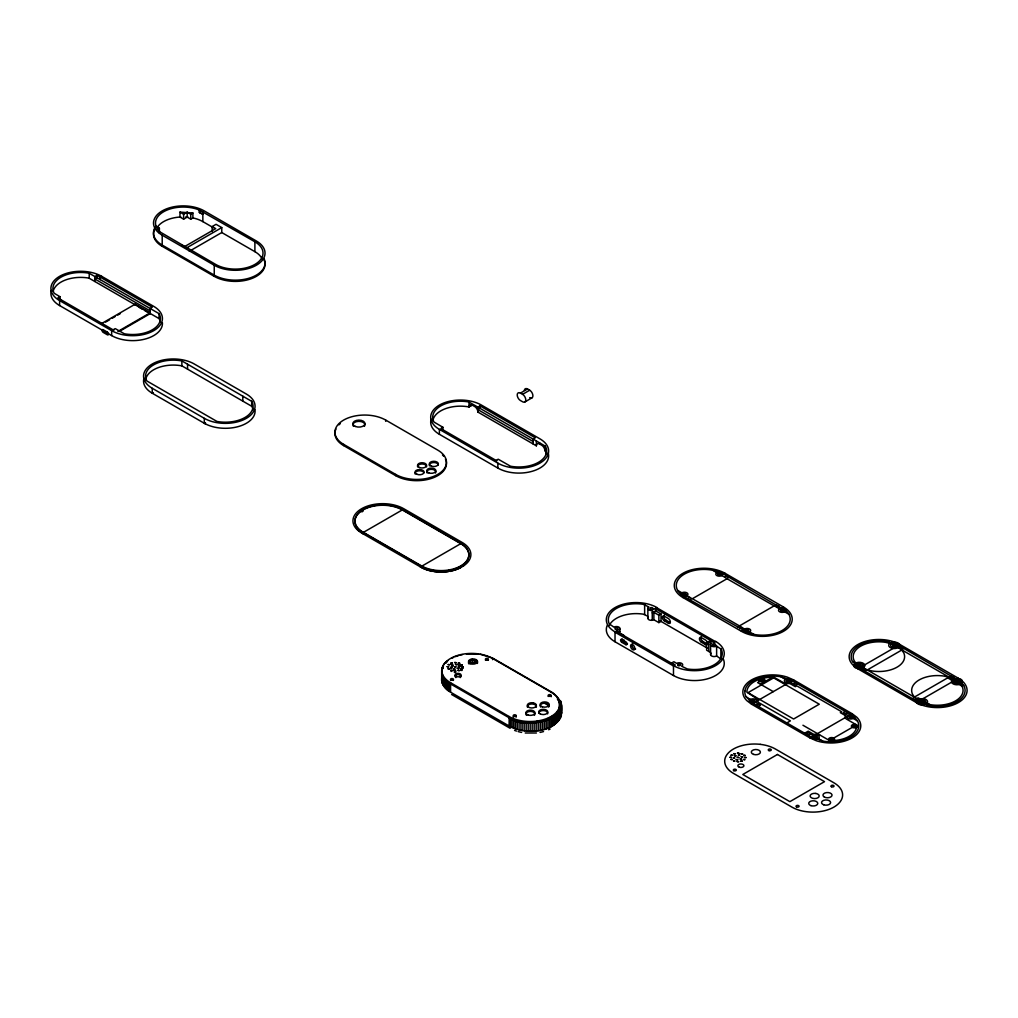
<?xml version="1.0" encoding="UTF-8"?>
<svg xmlns="http://www.w3.org/2000/svg" width="1018" height="1018" viewBox="0 0 1018 1018"><rect width="100%" height="100%" fill="white"/><g stroke="black" fill="none" stroke-linecap="round" stroke-linejoin="round"><path stroke-width="1.5" d="M447.971 660.631C438.313 666.116 440.858 680.113 450.567 683.956L509.14 717.779C525.059 731.7 583.021 716.837 552.634 692.673L492.648 658.086L480.331 654.294M561.58 705.194C565.881 732.655 526.662 736.345 509.14 726.012L450.567 692.189C444.993 689.237 439.827 682.811 442.206 676.207M155.512 227.994L155.729 226.111L159.381 228.223L159.381 233.16M559.315 707.357L559.315 703.031M453.404 670.353L454.919 670.353M455.784 672.44L454.333 672.44M462.185 670.404L460.721 670.404M463.241 668.304L461.778 668.304M623.932 635.385L618.944 632.509L619.86 631.593L619.975 628.602A3.525 2.036 0 0 0 617.799 626.719A3.525 2.036 0 0 0 613.956 627.152L609.273 623.894A27.728 16.008 0 0 1 643.223 604.285L648.886 606.982A3.525 2.036 0 0 0 648.122 609.209A3.525 2.036 0 0 0 651.38 610.469L657.081 607.606A29.751 17.179 0 0 0 641.862 602.898L639.94 602.72A29.751 17.179 0 0 0 609.375 612.149A29.751 17.179 0 0 0 615.025 631.885L615.025 641.773L673.483 675.519A29.751 17.179 0 0 0 709.393 678.255A29.751 17.179 0 0 0 723.251 658.939M619.86 631.593L617.582 632.878M895.687 645.552L895.738 645.336A1.514 0.878 0 0 0 893.829 644.496L893.155 644.725A1.514 0.878 0 0 0 893.155 645.959A1.514 0.878 0 0 0 895.293 645.959L895.687 645.565M558.589 709.482L559.009 708.426M557.38 711.544L558.042 710.526M462.248 666.294L461.599 665.632L460.938 666.294M751.653 700.486L751.513 700.677A1.514 0.878 0 0 0 752.964 701.784L754.033 701.529A1.514 0.878 0 0 0 754.033 700.295A1.514 0.878 0 0 0 751.895 700.295L751.653 700.473M958.282 681.984L958.422 681.793A1.514 0.878 0 0 0 956.958 680.686L955.889 680.94A1.514 0.878 0 0 0 955.889 682.175A1.514 0.878 0 0 0 958.027 682.175L958.269 681.996M451.012 664.194L452.361 664.258M451.699 666.243L453.01 666.243M458.316 664.283L459.627 664.283M458.431 667.286L459.742 667.286M552.43 716.125L549.771 717.665M157.001 229.597L159.381 228.223M179.97 212.113L183.622 214.225L187.185 212.164L190.748 214.225L192.886 212.991L192.886 217.928L190.748 219.163L187.185 217.101L183.622 219.163L179.97 217.05L179.97 212.113L192.886 212.991M199.363 210.039L254.894 241.788A27.728 16.008 0 0 1 254.894 264.425A27.728 16.008 0 0 1 215.676 264.425L160.526 232.244A27.728 16.008 0 0 1 163.631 211.731A27.728 16.008 0 0 1 199.146 209.95L199.363 212.507L202.849 214.213L199.363 212.507M113.876 330.29L59.973 299.165L59.973 296.696L57.835 297.93L61.042 299.788L59.617 300.603L59.617 305.553L111.662 335.596A29.751 17.179 0 0 0 144.671 339.172A29.751 17.179 0 0 0 162.409 322.706M59.973 296.696L54.196 293.286A27.728 16.008 0 0 1 61.042 277.151A27.728 16.008 0 0 1 88.986 273.193L94.903 276.527L97.041 275.293L152.293 307.194L150.155 308.429L150.193 313.633L119.221 331.512M113.087 329.832L115.225 328.598L124.349 333.777A27.728 16.008 0 0 0 152.293 329.832A27.728 16.008 0 0 0 159.139 313.697L97.041 277.761L94.903 278.996L150.155 310.897M101.673 276.323L100.744 275.802A29.751 17.179 0 0 0 59.617 276.323A29.751 17.179 0 0 0 58.713 300.068L111.662 330.659A29.751 17.179 0 0 0 153.718 330.659A29.751 17.179 0 0 0 153.718 306.367L101.673 276.323L100.248 277.138L100.248 279.619M212.138 231.519L212.138 226.569L216.058 224.304L221.771 227.599L221.771 232.537L254.894 251.662A27.728 16.008 0 0 1 262.071 258.839M186.612 247.896L221.771 227.599M189.31 251.281L221.771 232.537M101.545 323.597L135.216 304.166L150.193 312.806L117.872 331.461M105.592 322.095L109.626 319.754M112.324 318.201L115.021 316.649M117.706 315.096L120.404 313.531M153.336 392.604L152.255 393.228A29.751 17.179 0 0 1 143.996 378.098M442.957 429.787L442.957 427.305L440.819 428.553L496.873 460.899M442.957 427.305L433.986 422.037A27.728 16.008 0 0 1 440.819 405.902A27.728 16.008 0 0 1 468.764 401.957L477.9 407.136L480.038 405.902L535.29 437.804L533.152 439.038L533.152 443.988M496.071 460.454L498.209 459.207L510.552 466.244A27.728 16.008 0 0 0 538.497 462.299A27.728 16.008 0 0 0 545.33 446.164L480.038 408.371L477.9 409.618L533.152 441.519M520.427 393.113L522.565 394.348A4.543 2.621 60 0 1 525.772 399.896A4.543 2.621 60 0 1 522.565 401.754L520.427 400.519A4.543 2.621 60 0 1 517.22 394.959A4.543 2.621 60 0 1 520.427 393.113L527.553 388.991L529.691 390.225A4.543 2.621 60 0 1 532.898 395.786A4.543 2.621 60 0 1 529.691 397.631M522.565 394.348L529.691 390.225M524.83 401.983L531.956 397.86M460.747 566.326A27.728 16.008 0 0 0 460.747 543.676L402.288 509.929L363.07 532.567L361.835 531.816A27.728 16.008 0 0 1 357.064 527.388M364.431 533.356L421.541 566.326L460.747 543.676M615.025 631.885L619.86 629.099M682.976 597.566L741.435 631.325A29.751 17.179 0 0 0 783.504 631.325A29.751 17.179 0 0 0 783.504 607.033L725.045 573.287A29.751 17.179 0 0 0 709.813 568.591L707.892 568.4A29.751 17.179 0 0 0 677.326 577.83A29.751 17.179 0 0 0 682.976 597.566L686.539 595.517M721.482 575.348L725.045 573.287M661.013 613.981L655.656 610.902L652.245 612.874L653.874 612.34L658.862 615.216L661.013 613.981L661.013 621.387L658.862 622.622L653.874 619.746L651.38 620.344A3.525 2.036 0 0 1 647.97 617.773M687.608 598.597L689.746 597.362M724.689 577.193L726.827 575.959M689.746 599.831L691.884 598.597L677.644 590.376M728.964 577.193L726.827 578.428L712.587 570.207M621.794 642.307L625.79 644.61A1.718 0.993 60 0 0 626.999 643.91A1.718 0.993 60 0 0 625.79 641.811L621.794 639.508A1.718 0.993 60 0 0 620.586 640.207A1.718 0.993 60 0 0 621.794 642.307L623.22 641.48L627.215 643.783A1.718 0.993 60 0 0 627.521 643.923M664.36 620.853L668.355 623.169A2.825 1.629 60 0 0 670.34 622.011A2.825 1.629 60 0 0 668.355 618.55L664.36 616.246A2.825 1.629 60 0 0 662.362 617.404A2.825 1.629 60 0 0 664.36 620.853L665.785 620.038L669.78 622.342A2.825 1.629 60 0 0 670.289 622.558M625.79 644.61L627.215 643.783M668.355 623.169L669.78 622.342M701.427 642.256L702.853 641.442L706.848 643.745L705.423 644.572L701.427 642.256A2.825 1.629 60 0 1 699.43 638.808A2.825 1.629 60 0 1 701.427 637.65L705.423 639.953A2.825 1.629 60 0 1 707.357 642.778M710.679 652.538L706.632 650.209L706.632 642.803L710.92 640.322L714.127 642.18L715.552 641.353A29.751 17.179 0 0 1 715.552 665.645A29.751 17.179 0 0 1 673.483 665.645L673.483 675.519M737.516 627.419L739.653 626.185L753.893 634.405M776.734 604.781L774.596 606.015L788.835 614.236M673.483 665.645L674.909 664.818L671.702 662.972L673.84 661.738L676.69 663.38A3.525 2.036 0 0 1 681.678 663.38A3.525 2.036 0 0 1 681.678 666.256L687.341 668.966A27.728 16.008 0 0 0 721.304 649.357L716.621 646.086A3.525 2.036 0 0 1 711.633 646.086A3.525 2.036 0 0 1 711.633 643.211L708.77 641.556L708.77 651.444M739.653 628.653L741.791 627.419M776.734 607.25L778.872 606.015M741.435 631.325L745.011 629.264M779.941 609.095L783.504 607.033M761.884 680.126L757.608 682.594L773.286 691.642M760.459 684.236L773.286 676.83L786.125 684.236M751.538 704.201L793.607 679.909L852.066 713.669L856.8 717.219A29.751 17.179 0 0 1 852.066 737.948A29.751 17.179 0 0 1 816.169 740.684L810.01 737.948L751.538 704.201L746.818 700.639A29.751 17.179 0 0 1 747.848 682.518A29.751 17.179 0 0 1 776.454 675.036L778.376 675.214A29.751 17.179 0 0 1 787.448 677.186L793.607 679.909M756.183 705.232L758.321 703.998M793.251 683.829L795.389 682.594M758.321 706.467L760.459 705.232L746.219 697.012M797.527 683.829L795.389 685.063L781.15 676.843M857.856 668.801L899.925 644.521L958.383 678.268L963.117 681.831A29.751 17.179 0 0 1 958.383 702.56A29.751 17.179 0 0 1 922.486 705.283L916.327 702.56L857.856 668.801L853.135 665.25A29.751 17.179 0 0 1 854.166 647.117A29.751 17.179 0 0 1 882.771 639.635L884.693 639.813A29.751 17.179 0 0 1 893.766 641.785L899.925 644.521M862.488 669.831L864.638 668.597M899.568 648.428L901.706 647.193M864.638 671.066L866.776 669.831L852.537 661.611M903.844 648.428L901.706 649.662L887.467 641.442M786.838 722.933L790.401 720.871L758.016 702.178L757.774 699.302L746.868 692.189A25.717 14.85 0 0 1 758.626 679.591L763.475 678.166A25.717 14.85 0 0 1 771.453 677.225L774.164 677.339M804.665 733.215L808.228 731.166L813.522 734.22L819.63 734.869M806.091 734.042L808.228 732.807L822.468 741.028M845.296 711.404L843.159 712.638L857.398 720.859M808.228 735.276L810.366 734.042M845.296 713.872L847.434 712.638M810.01 737.948L852.066 713.669M829.454 740.531L856.545 724.892L856.469 728.023A25.717 14.85 0 0 1 834.875 740.493L829.454 740.531L802.947 725.236M912.395 698.641L914.546 697.406L928.772 705.627M951.614 676.003L948.051 678.064L961.768 685.992M914.546 699.875L918.109 697.826L929.688 704.507M951.614 678.472L953.751 677.237M916.327 702.56L958.383 678.268M452.094 658.086L453.646 657.348M548.651 729.741L550.127 729.041M546.793 718.988L548.32 718.352M455.275 656.674L458.762 655.516M543.51 731.598L540.049 732.426M450.936 668.33L451.687 668.33M451.05 671.346L451.801 671.346M460.594 655.032L462.477 654.625M536.435 721.469L538.268 721.215M466.371 654.027L478.371 654.027M536.422 732.998L525.237 732.998M180.822 216.987L178.417 217.165A27.728 16.008 0 0 0 157.179 227.459M468.611 663.227L476.119 663.227L476.119 660.478M185.658 216.987L188.05 217.165M647.817 616.246L643.223 614.159A27.728 16.008 0 0 0 609.273 625.485M160.31 322.057A27.728 16.008 0 0 0 159.139 318.634L88.986 278.13A27.728 16.008 0 0 0 53.152 291.313M546.513 454.524A27.728 16.008 0 0 0 545.33 451.101L544.91 450.77A4.543 2.621 60 0 0 541.703 445.222L539.565 443.988A4.543 2.621 60 0 0 536.359 445.833L477.9 412.086A4.543 2.621 60 0 0 474.681 406.526L472.543 405.291A4.543 2.621 60 0 0 469.336 407.136L468.764 406.895A27.728 16.008 0 0 0 432.803 420.778M181.866 360.919L181.637 360.881A27.728 16.008 0 0 0 153.693 364.826A27.728 16.008 0 0 0 146.846 380.961L216.999 421.465A27.728 16.008 0 0 0 244.944 417.507A27.728 16.008 0 0 0 251.79 401.385L181.866 360.919L181.866 365.856L251.79 406.322A27.728 16.008 0 0 1 252.96 409.732M181.866 365.856L181.637 365.818A27.728 16.008 0 0 0 145.587 380.388M521.61 732.426L518.149 731.598M192.72 217.89L194.96 218.425A27.728 16.008 0 0 1 202.849 221.619L213.424 227.727M516.495 731.089L514.561 730.39M783.987 683.002L790.095 683.651L795.389 686.705L796.814 685.877L841.733 711.811L840.308 712.638L845.564 715.679A5.548 3.207 0 0 0 845.195 717.55L845.322 717.868A5.548 3.207 0 0 0 846.721 719.23L856.545 724.892M402.288 509.929L400.965 509.229A27.728 16.008 0 0 0 368.821 507.397A27.728 16.008 0 0 0 355.486 524.385M212.138 226.569L215.701 228.63L184.334 246.738L181.955 245.376M949.476 677.237L963.715 685.458M162.206 235.196L214.251 265.253A29.751 17.179 0 0 0 256.32 265.253A29.751 17.179 0 0 0 256.32 240.961L204.274 210.917A29.751 17.179 0 0 0 162.206 210.917A29.751 17.179 0 0 0 162.206 235.196L162.206 246.318L214.251 276.362A29.751 17.179 0 0 0 250.161 279.097A29.751 17.179 0 0 0 264.018 259.781M439.394 429.367L497.853 463.126A29.751 17.179 0 0 0 539.922 463.126A29.751 17.179 0 0 0 539.922 438.834L481.463 405.088A29.751 17.179 0 0 0 439.394 405.088A29.751 17.179 0 0 0 439.394 429.367L439.394 434.304L497.853 468.064A29.751 17.179 0 0 0 532.63 471.156A29.751 17.179 0 0 0 548.18 452.934M385.707 420.078L437.753 450.121A29.751 17.179 0 0 1 437.753 474.413A29.751 17.179 0 0 1 395.684 474.413L343.639 444.357A29.751 17.179 0 0 1 343.639 420.078A29.751 17.179 0 0 1 385.707 420.078L385.707 421.312M139.301 307.347L142.024 308.912M144.747 310.49L150.193 313.633M715.552 641.684L657.081 607.937L655.656 608.751L714.127 642.511M706.632 642.803L708.77 644.038M659.74 620.662L707.319 648.135M711.073 653.505A3.525 2.036 0 0 0 711.976 656.139A3.525 2.036 0 0 0 716.621 655.974L721.304 659.231M335.94 429.011A29.751 17.179 0 0 0 343.639 445.591L395.684 475.648A29.751 17.179 0 0 0 431.594 478.371A29.751 17.179 0 0 0 445.451 459.054M674.909 665.148L616.45 631.389L615.025 632.216L673.483 665.976M152.255 388.291L204.313 418.334A29.751 17.179 0 0 0 246.369 418.334A29.751 17.179 0 0 0 246.369 394.055L193.395 363.49A29.751 17.179 0 0 0 152.255 363.999A29.751 17.179 0 0 0 151.364 387.743L152.255 388.291L152.255 393.228L205.381 423.895L205.381 422.661M361.619 532.961L421.541 567.56A27.728 16.008 0 0 0 424.264 568.935M492.623 658.442L551.094 692.189A29.751 17.179 0 0 1 551.094 716.481A29.751 17.179 0 0 1 509.025 716.481L450.567 682.722A29.751 17.179 0 0 1 444.917 662.985A29.751 17.179 0 0 1 475.482 653.556L477.404 653.734A29.751 17.179 0 0 1 492.623 658.442L492.623 659.677M543.574 702.675L549.007 705.805M451.623 694.505L510.171 728.315M557.38 698.844L558.042 699.862M558.589 700.893L559.009 701.949M527.413 707.09L527.311 706.594A4.543 2.621 0 0 1 531.841 703.972L533.012 704.062A4.543 2.621 0 0 1 536.231 707.281M561.516 712.269L561.58 713.427M720.871 648.542L720.871 658.43M716.621 646.086L716.621 655.974M710.589 644.649L710.589 654.523M658.862 615.216L658.862 622.622M655.656 608.42L655.656 611.487M653.874 612.34L653.874 619.746M652.245 610.393L652.245 620.28M647.855 608.42L647.855 618.308M644.636 604.527L644.636 614.401M623.932 639.838L623.932 642.803M561.516 704.036L561.325 715.743M560.994 701.733L560.994 704.469M560.994 708.655L560.994 716.888M560.536 700.6L560.536 703.336M560.536 709.788L560.536 718.021M559.951 710.895L559.951 719.128M559.238 711.989L559.238 720.222M558.411 713.045L558.411 721.278M557.457 714.063L557.457 722.296M556.401 715.056L556.401 723.289M555.23 715.998L555.23 724.231M553.945 716.901L553.945 725.134M552.57 717.741L552.57 725.974M551.107 718.543L551.107 726.776M549.555 719.281L549.555 727.514M547.913 719.955L547.913 728.188M546.208 720.566L546.208 728.799M545.254 446.037L545.254 450.974M544.426 721.113L544.426 729.346M542.594 721.597L542.594 729.83M540.711 722.004L540.711 730.237M538.789 722.347L538.789 730.58M536.83 722.602L536.83 730.835M536.359 440.896L536.359 445.833M534.844 722.793L534.844 731.026M532.847 722.907L532.847 731.14M530.823 722.945L530.823 731.178M528.813 722.907L528.813 731.14M526.815 722.793L526.815 731.026M524.83 722.602L524.83 730.835M522.87 722.347L522.87 730.58M520.949 722.004L520.949 730.237M519.065 721.597L519.065 729.83M517.233 721.113L517.233 729.346M515.452 720.566L515.452 728.799M513.746 719.955L513.746 728.188M512.105 719.281L512.105 727.514M510.552 718.543L510.552 726.776M509.14 717.779L509.14 726.012M509.025 716.481L509.025 717.715A29.751 17.179 0 0 0 546.59 719.853A29.751 17.179 0 0 0 557.546 698.997M497.853 463.126L497.853 468.064M480.038 405.902L480.038 408.371M477.9 407.136L477.9 412.086M474.248 660.377L474.248 663.112M472.365 658.964L472.365 663.074M470.481 660.377L470.481 663.112M468.993 402.008L468.993 406.945M450.567 682.722L450.567 692.189M449.243 683.142L449.243 691.375M447.971 682.251L447.971 690.484M446.8 681.296L446.8 689.53M445.731 680.317L445.731 688.55M444.79 679.286L444.79 687.519M443.95 678.23L443.95 686.463M443.25 665.734L443.25 668.47M443.25 677.148L443.25 685.381M442.665 676.028L442.665 684.261M442.206 667.973L442.206 683.129M441.876 669.119L441.876 681.984M441.685 670.277L441.685 680.838M395.684 474.413L395.684 475.648M343.639 444.357L343.639 445.591M254.894 241.788L254.894 251.662M251.701 401.245L251.701 406.182M242.806 396.104L242.806 401.054M214.251 265.253L214.251 276.362M204.313 418.334L204.313 423.272A29.751 17.179 0 0 0 237.907 426.695A29.751 17.179 0 0 0 254.971 409.63M202.849 211.731L202.849 221.619M199.643 209.886L199.643 212.355M190.748 214.225L190.748 219.163M187.554 364.202L187.554 369.152M187.185 212.164L187.185 217.101M183.622 214.225L183.622 219.163M159.062 313.569L159.062 318.507M135.216 304.166L135.216 304.98M111.662 330.659L111.662 335.596M97.041 275.293L97.041 277.761M94.903 276.527L94.903 281.464M89.215 273.244L89.215 278.181M264.018 258.547A29.751 17.179 0 0 1 250.161 277.863A29.751 17.179 0 0 1 214.251 275.127L162.206 245.083A29.751 17.179 0 0 1 153.603 234.433L153.489 232.931A29.751 17.179 0 0 1 154.507 228.49M59.617 305.553A29.751 17.179 0 0 1 51.358 290.423M539.922 443.772A4.543 2.558 61.1 0 1 539.947 443.314M439.394 434.304A29.751 17.179 0 0 1 431.136 419.187M469.374 405.788A29.751 17.179 0 0 1 470.596 406.029L471.079 406.131A4.212 3.207 34 0 1 471.436 404.795M363.07 533.801A27.728 16.008 0 0 1 361.835 533.038M359.621 531.371A27.728 16.008 0 0 1 356.427 527.629M361.835 511.927A27.728 16.008 0 0 1 363.07 511.163M459.423 567.039A27.728 16.008 0 0 1 458.024 567.7M456.548 568.311A27.728 16.008 0 0 1 453.404 569.355M451.75 569.787A27.728 16.008 0 0 1 448.314 570.462M433.961 570.462A27.728 16.008 0 0 1 432.23 570.156M428.883 569.355A27.728 16.008 0 0 1 427.28 568.858M425.74 568.311A27.728 16.008 0 0 1 421.541 566.326M420.141 566.746A29.738 17.166 0 0 0 462.172 566.733A29.738 17.166 0 0 0 462.197 542.467L403.688 508.682A29.738 17.166 0 0 0 361.657 508.695A29.738 17.166 0 0 0 361.632 532.961M464.195 565.13A27.728 16.008 0 0 1 463.139 565.983M460.747 567.56A27.728 16.008 0 0 1 458.024 568.935M456.548 569.546A27.728 16.008 0 0 1 455.008 570.105M453.404 570.589A27.728 16.008 0 0 1 450.058 571.391M448.314 571.696A27.728 16.008 0 0 1 433.961 571.696M432.23 571.391A27.728 16.008 0 0 1 428.883 570.589M427.28 570.105A27.728 16.008 0 0 1 425.74 569.546M356.427 526.408A27.728 16.008 0 0 1 355.893 525.403M450.567 683.956A29.751 17.179 0 0 1 443.428 666.294M445.833 663.227A29.751 17.179 0 0 1 446.864 662.273M469.094 664.067A4.543 2.621 0 0 1 472.428 660.16A4.543 2.621 0 0 1 477.404 663.443M460.67 677.212A3.029 1.743 0 0 1 460.187 677.581M455.911 677.581A3.029 1.743 0 0 1 455.428 677.212M455.021 676.346A3.029 1.743 0 0 1 458.049 674.59A3.029 1.743 0 0 1 461.078 676.346M450.529 680.444A1.514 0.878 0 0 1 451.992 679.795A1.514 0.878 0 0 1 453.455 680.444M485.459 660.275A1.514 0.878 0 0 1 486.922 659.626A1.514 0.878 0 0 1 488.385 660.275M526.484 715.323A4.543 2.621 0 0 1 530.416 711.391A4.543 2.621 0 0 1 534.348 715.323M540.749 707.09A4.543 2.621 0 0 1 544.681 703.158A4.543 2.621 0 0 1 548.6 707.09M538.713 713.185A4.543 2.621 0 0 1 543.841 710.589A4.543 2.621 0 0 1 547.633 713.86M513.276 717.117A1.514 0.878 0 0 1 514.726 716.01A1.514 0.878 0 0 1 516.19 717.117M548.206 696.49A1.514 0.878 0 0 1 549.86 695.854A1.514 0.878 0 0 1 551.183 696.719M623.22 641.48A1.718 0.993 60 0 1 622.163 638.77M615.025 641.773A29.751 17.179 0 0 1 607.326 625.179M635.639 649A3.029 1.743 60 0 1 632.611 647.257A3.029 1.743 60 0 1 632.611 643.758M707.154 644.407A2.825 1.629 60 0 1 705.423 644.572M702.853 641.442A2.825 1.629 60 0 1 701.008 638.948A2.825 1.629 60 0 1 701.44 636.683M665.785 620.038A2.825 1.629 60 0 1 663.94 617.544A2.825 1.629 60 0 1 664.372 615.279M524.372 390.378A4.543 2.621 60 0 1 527.553 388.991M162.206 246.318A29.751 17.179 0 0 1 154.507 229.724M426.822 471.716A4.543 2.621 0 0 1 432.51 469.413A4.543 2.621 0 0 1 435.45 473.052M427.229 473.052A4.543 2.621 0 0 1 426.949 472.619M417.545 466.817A4.543 2.621 0 0 1 422.063 463.966A4.543 2.621 0 0 1 426.593 466.817M429.443 465.824A4.543 2.621 0 0 1 433.044 462.566A4.543 2.621 0 0 1 438.351 464.921M338.918 424.862A29.751 17.179 0 0 1 340.305 423.603M442.474 454.919A29.751 17.179 0 0 1 443.683 456.242M415.191 474.057A4.543 2.621 0 0 1 418.398 470.85A4.543 2.621 0 0 1 423.959 472.708M353.437 426.313A6.044 3.487 0 0 1 358.921 421.337A6.044 3.487 0 0 1 364.406 426.313M744.909 691.006L744.845 692.062A27.728 16.008 0 0 0 745.787 696.197L751.729 702.611L811.435 737.134L823.867 741.269A27.728 16.008 0 0 0 831.044 741.817L832.851 741.791A27.728 16.008 0 0 0 858.708 726.852L858.772 725.809A27.728 16.008 0 0 0 857.818 721.673L855.056 717.805L850.641 714.496L790.859 680.024L779.75 676.588A27.728 16.008 0 0 0 772.573 676.054L770.766 676.079A27.728 16.008 0 0 0 744.909 691.006M447.156 666.675L448.645 666.79L447.156 666.675M448.213 664.589L449.689 664.69L448.213 664.589M448.073 668.801L449.549 668.915L448.073 668.801M450.936 663.062L452.425 663.176L450.936 663.062M450.58 667.363L452.068 667.477L450.58 667.363M451.623 665.123L453.112 665.238L451.623 665.123M450.694 670.378L452.183 670.493L450.694 670.378M454.613 662.54L456.089 662.654L454.613 662.54M453.43 669.004L454.919 669.119L453.43 669.004M454.473 666.765L455.949 666.879L454.473 666.765M455.504 664.512L456.993 664.627L455.504 664.512M454.333 670.977L455.809 671.091L454.333 670.977M458.24 663.151L459.729 663.265L458.24 663.151M457.311 668.406L458.8 668.521L457.311 668.406M458.354 666.166L459.843 666.268L458.354 666.166M457.998 670.455L459.487 670.569L457.998 670.455M460.861 664.729L462.35 664.83L460.861 664.729M460.721 668.941L462.21 669.055L460.721 668.941M461.778 666.841L463.266 666.955L461.778 666.841M680.991 593.749L684.401 596.752L748.612 633.043A27.728 16.008 0 0 0 753.562 634.341L755.292 634.647A27.728 16.008 0 0 0 789.255 615.037L788.734 614.032A27.728 16.008 0 0 0 786.481 611.182L723.62 574.114L717.868 571.569A27.728 16.008 0 0 0 712.918 570.271L711.188 569.965A27.728 16.008 0 0 0 677.225 589.575L677.746 590.58A27.728 16.008 0 0 0 679.999 593.43L680.953 594.321A3.525 2.036 0 0 0 683.485 596.243L686.895 595.721A3.525 2.036 0 0 0 686.895 592.832A3.525 2.036 0 0 0 681.907 592.832L680.991 593.749M722.869 574.114L721.838 575.552A3.525 2.036 0 0 1 716.837 575.552A3.525 2.036 0 0 1 716.837 572.663L719.344 572.078A3.525 2.036 0 0 1 722.742 573.579L722.869 574.114M743.738 629.977L743.738 631.033A3.525 2.036 0 0 0 747.148 632.534L749.642 631.949A3.525 2.036 0 0 0 749.642 629.06A3.525 2.036 0 0 0 744.654 629.06L743.738 629.977M729.995 757.29L731.471 757.405L729.995 757.29M731.039 755.191L732.527 755.305L731.039 755.191M730.899 759.415L732.387 759.53L730.899 759.415M733.762 753.676L735.25 753.791L733.762 753.676M733.418 757.977L734.894 758.092L733.482 757.863M734.449 755.725L735.938 755.84L734.449 755.725M733.52 760.98L735.009 761.095L733.596 760.879M737.439 753.155L738.928 753.269L737.439 753.155M749.566 700.384L749.439 700.906A3.525 2.036 0 0 0 752.06 702.878L755.471 702.344L756.501 700.906A3.525 2.036 0 0 0 754.325 699.022A3.525 2.036 0 0 0 750.47 699.468L749.566 700.384M736.256 759.619L737.745 759.733L736.256 759.619M737.299 757.367L738.788 757.481L737.299 757.367M738.343 755.127L739.832 755.241L738.419 755.025M737.159 761.591L738.648 761.706L737.159 761.591M741.079 753.753L742.567 753.867L741.079 753.753M740.15 759.008L741.626 759.123L740.15 759.008M741.193 756.768L742.669 756.883L741.193 756.768M740.837 761.07L742.326 761.184L740.837 761.07M743.7 755.331L745.189 755.445L743.7 755.331M743.56 759.555L745.049 759.67L743.636 759.441M744.603 757.456L746.092 757.57L744.603 757.456M785.603 610.329L784.573 611.78A3.525 2.036 0 0 1 779.584 611.78A3.525 2.036 0 0 1 779.584 608.891L782.995 608.37A3.525 2.036 0 0 1 785.603 610.329M789.421 680.737L788.975 681.36A1.514 0.878 0 0 1 786.838 681.36A1.514 0.878 0 0 1 786.838 680.126L787.512 679.897A1.514 0.878 0 0 1 789.421 680.737M791.431 680.737L790.401 682.175L787.907 682.773A3.525 2.036 0 0 1 784.649 681.513A3.525 2.036 0 0 1 785.412 679.299L787.907 678.701A3.525 2.036 0 0 1 791.317 680.215L791.431 680.737M812.3 736.599L812.3 737.656A3.525 2.036 0 0 0 815.711 739.17L818.205 738.572A3.525 2.036 0 0 0 818.968 736.345A3.525 2.036 0 0 0 815.711 735.098L812.3 736.599M814.247 736.917L814.196 737.134A1.514 0.878 0 0 0 816.105 737.974L816.78 737.745A1.514 0.878 0 0 0 816.78 736.51A1.514 0.878 0 0 0 814.642 736.51L814.247 736.905M853.924 664.678L853.924 666.345A5.548 3.207 0 0 0 856.507 668.279L860.719 668.597L863.2 667.77A5.548 3.207 0 0 0 864.829 665.505L864.638 664.678A5.548 3.207 0 0 0 856.507 662.731L853.924 664.678M855.871 664.983L855.756 665.505A3.525 2.036 0 0 0 858.378 667.477L861.775 666.955L862.819 665.505A3.525 2.036 0 0 0 860.63 663.621A3.525 2.036 0 0 0 856.787 664.067L855.871 664.983M847.243 716.43L847.116 716.965A3.525 2.036 0 0 0 849.292 718.848A3.525 2.036 0 0 0 853.148 718.403L854.178 716.965A3.525 2.036 0 0 0 851.557 714.992L848.885 715.196L847.243 716.43M897.749 645.336L896.718 646.786L894.224 647.372A3.525 2.036 0 0 1 890.966 646.125A3.525 2.036 0 0 1 891.73 643.898L894.224 643.3A3.525 2.036 0 0 1 897.634 644.814L897.749 645.336M899.772 645.336L898.143 647.601A5.548 3.207 0 0 1 894.224 648.542L892.786 648.428A5.548 3.207 0 0 1 889.414 643.745L891.45 642.562L895.662 642.243A5.548 3.207 0 0 1 899.021 643.745L899.772 645.336M916.671 700.906L917.218 703.336A5.548 3.207 0 0 0 920.59 704.825L924.802 704.507L927.385 702.56A5.548 3.207 0 0 0 923.466 698.641L919.254 698.959L916.671 700.906M918.618 701.211L918.618 702.255A3.525 2.036 0 0 0 922.028 703.769L924.522 703.171L925.553 701.733A3.525 2.036 0 0 0 922.028 699.697L918.618 701.211M920.565 701.529L920.514 701.733A1.514 0.878 0 0 0 922.423 702.573L923.097 702.356A1.514 0.878 0 0 0 923.097 701.122A1.514 0.878 0 0 0 920.959 701.122L920.565 701.504M951.601 680.737L951.601 682.391A5.548 3.207 0 0 0 958.396 684.656L961.768 683.167L962.315 680.737A5.548 3.207 0 0 0 959.732 678.79L954.184 678.79L951.601 680.737M953.548 681.042L953.433 681.564A3.525 2.036 0 0 0 956.958 683.6L959.452 683.002L960.496 681.564L898.5 645.336L886.067 641.2A27.728 16.008 0 0 0 852.104 660.809L858.047 667.21L917.752 701.733L930.185 705.881A27.728 16.008 0 0 0 964.135 686.272L960.407 681.526A3.525 2.036 0 0 0 957.874 679.591L955.202 679.795L953.548 681.042M759.263 679.248L758.957 679.668A3.029 1.743 0 0 0 761.095 681.805A3.029 1.743 0 0 0 764.798 680.571A3.029 1.743 0 0 0 762.66 678.433L761.884 678.37A3.029 1.743 0 0 0 759.263 679.248M857.958 665.085L857.818 665.288A1.514 0.878 0 0 0 859.281 666.383L860.35 666.128A1.514 0.878 0 0 0 860.35 664.894A1.514 0.878 0 0 0 858.212 664.894L857.97 665.072M852.104 717.181L851.71 717.575A1.514 0.878 0 0 1 849.572 717.575A1.514 0.878 0 0 1 849.572 716.341L850.641 716.087A1.514 0.878 0 0 1 852.104 717.181M857.016 727.005L856.545 727.361A3.029 1.743 0 0 1 851.557 726.725A3.029 1.743 0 0 1 854.662 724.383A3.029 1.743 0 0 1 857.016 727.005M727.043 578.72L692.393 598.724L739.45 625.892L774.1 605.888L727.043 578.72M773.642 677.861L747.975 692.673L793.607 719.013L819.274 704.201L773.642 677.861M901.923 649.955L867.272 669.959L914.329 697.126L948.98 677.123L901.923 649.955M777.459 754.478L742.809 774.482L789.866 801.65L824.516 781.646L777.459 754.478M833.729 740.531L833.106 740.811A3.029 1.743 0 0 1 828.576 739.45A3.029 1.743 0 0 1 832.622 737.656A3.029 1.743 0 0 1 833.729 740.531M533.012 702.827L531.841 702.738A4.543 2.621 0 0 0 527.311 705.359L527.464 706.047A4.543 2.621 0 0 0 535.048 707.217A4.543 2.621 0 0 0 533.012 702.827M815.851 793.442L814.68 793.353A4.543 2.621 0 0 0 810.137 795.974L810.29 796.649A4.543 2.621 0 0 0 817.887 797.819A4.543 2.621 0 0 0 815.851 793.442M760.23 744.349L758.308 744.158A29.751 17.179 0 0 0 727.755 753.6A29.751 17.179 0 0 0 733.393 773.336L791.864 807.083A29.751 17.179 0 0 0 833.92 807.083A29.751 17.179 0 0 0 833.92 782.804L775.462 749.044A29.751 17.179 0 0 0 760.23 744.349M891.743 643.809L885.545 642.32A25.717 14.85 0 0 0 854.051 660.504C857.69 667.045 865.287 669.704 872.235 671.002A25.717 14.85 0 0 0 903.73 652.818L901.159 649.242L897.074 646.163L891.743 643.809M950.214 677.555L944.004 676.079A25.717 14.85 0 0 0 912.522 694.251C916.162 700.791 923.746 703.463 930.706 704.749A25.717 14.85 0 0 0 962.188 686.577L959.618 682.989L950.214 677.555M107.323 332.097L103.225 329.73A1.642 0.942 60 0 0 102.067 330.405A1.642 0.942 60 0 0 103.225 332.402L107.323 334.769A1.642 0.942 60 0 0 108.481 334.108A1.642 0.942 60 0 0 107.323 332.097M460.747 543.268L402.288 509.522A27.728 16.008 0 0 0 363.07 509.522A27.728 16.008 0 0 0 363.07 532.159L421.541 565.906A27.728 16.008 0 0 0 460.747 565.906A27.728 16.008 0 0 0 460.747 543.268M781.01 610.953A1.514 0.878 0 0 0 783.542 610.558A1.514 0.878 0 0 0 781.684 609.489A1.514 0.878 0 0 0 781.01 610.953M718.263 574.725A1.514 0.878 0 0 0 720.795 574.33A1.514 0.878 0 0 0 718.95 573.261A1.514 0.878 0 0 0 718.263 574.725M683.332 594.894A1.514 0.878 0 0 0 685.865 594.499A1.514 0.878 0 0 0 684.007 593.43A1.514 0.878 0 0 0 683.332 594.894M746.079 631.122A1.514 0.878 0 0 0 748.599 630.727A1.514 0.878 0 0 0 746.754 629.658A1.514 0.878 0 0 0 746.079 631.122M761.12 680.877A1.514 0.878 0 0 0 763.398 680.126A1.514 0.878 0 0 0 761.12 679.362A1.514 0.878 0 0 0 761.12 680.877M830.523 739.921A1.514 0.878 0 0 0 833.042 739.526A1.514 0.878 0 0 0 831.197 738.457A1.514 0.878 0 0 0 830.523 739.921M853.338 726.75A1.514 0.878 0 0 0 855.858 726.356A1.514 0.878 0 0 0 854.013 725.287A1.514 0.878 0 0 0 853.338 726.75M768.997 750.622A1.514 0.878 0 0 0 771.275 749.872A1.514 0.878 0 0 0 768.997 749.108A1.514 0.878 0 0 0 768.997 750.622M733.749 770.651A1.514 0.878 0 0 0 736.281 770.27A1.514 0.878 0 0 0 734.436 769.201A1.514 0.878 0 0 0 733.749 770.651M739.373 767.228A3.029 1.743 0 0 0 743.904 765.714A3.029 1.743 0 0 0 739.373 764.2A3.029 1.743 0 0 0 739.373 767.228M753.587 754.402A4.543 2.621 0 0 0 760.395 752.137A4.543 2.621 0 0 0 753.587 749.859A4.543 2.621 0 0 0 753.587 754.402M810.977 805.645A4.543 2.621 0 0 0 817.785 803.38A4.543 2.621 0 0 0 810.977 801.115A4.543 2.621 0 0 0 810.977 805.645M824.3 797.005A4.543 2.621 0 0 0 831.897 795.821A4.543 2.621 0 0 0 826.336 792.615A4.543 2.621 0 0 0 824.3 797.005M823.816 804.831A4.543 2.621 0 0 0 830.624 802.553A4.543 2.621 0 0 0 823.816 800.288A4.543 2.621 0 0 0 823.816 804.831M796.496 806.88A1.514 0.878 0 0 0 799.028 806.485A1.514 0.878 0 0 0 797.17 805.416A1.514 0.878 0 0 0 796.496 806.88M831.426 786.71A1.514 0.878 0 0 0 833.958 786.316A1.514 0.878 0 0 0 832.113 785.247A1.514 0.878 0 0 0 831.426 786.71M548.906 696.236A1.514 0.878 0 0 0 551.183 695.485A1.514 0.878 0 0 0 548.906 694.721A1.514 0.878 0 0 0 548.906 696.236M450.923 680.049A1.514 0.878 0 0 0 453.455 679.655A1.514 0.878 0 0 0 451.598 678.586A1.514 0.878 0 0 0 450.923 680.049M455.911 676.346A3.029 1.743 0 0 0 460.976 675.558A3.029 1.743 0 0 0 457.273 673.42A3.029 1.743 0 0 0 455.911 676.346M470.749 663.787A4.543 2.621 0 0 0 477.557 661.522A4.543 2.621 0 0 0 470.749 659.257A4.543 2.621 0 0 0 470.749 663.787M485.853 659.88A1.514 0.878 0 0 0 488.385 659.486A1.514 0.878 0 0 0 486.528 658.417A1.514 0.878 0 0 0 485.853 659.88M528.151 715.043A4.543 2.621 0 0 0 534.959 712.778A4.543 2.621 0 0 0 528.151 710.5A4.543 2.621 0 0 0 528.151 715.043M540.036 713.796A4.543 2.621 0 0 0 547.633 712.625A4.543 2.621 0 0 0 542.072 709.419A4.543 2.621 0 0 0 540.036 713.796M542.403 706.81A4.543 2.621 0 0 0 549.211 704.545A4.543 2.621 0 0 0 542.403 702.267A4.543 2.621 0 0 0 542.403 706.81M513.657 716.278A1.514 0.878 0 0 0 516.19 715.883A1.514 0.878 0 0 0 514.344 714.814A1.514 0.878 0 0 0 513.657 716.278M630.562 645.972A3.029 1.743 60 0 0 633.769 649.955A3.029 1.743 60 0 0 633.769 645.679A3.029 1.743 60 0 0 630.562 645.972M713.364 645.412A1.514 0.878 0 0 0 715.641 644.649A1.514 0.878 0 0 0 713.364 643.898A1.514 0.878 0 0 0 713.364 645.412M678.433 665.581A1.514 0.878 0 0 0 680.698 664.818A1.514 0.878 0 0 0 678.433 664.067A1.514 0.878 0 0 0 678.433 665.581M615.686 629.353A1.514 0.878 0 0 0 617.964 628.602A1.514 0.878 0 0 0 615.686 627.839A1.514 0.878 0 0 0 615.686 629.353M650.629 609.184A1.514 0.878 0 0 0 652.894 608.42A1.514 0.878 0 0 0 650.629 607.67A1.514 0.878 0 0 0 650.629 609.184M419.467 467.504A4.543 2.621 0 0 0 426.593 465.582A4.543 2.621 0 0 0 420.154 462.974A4.543 2.621 0 0 0 419.467 467.504M428.731 472.848A4.543 2.621 0 0 0 435.857 470.94A4.543 2.621 0 0 0 429.418 468.331A4.543 2.621 0 0 0 428.731 472.848M431.225 466.053A4.543 2.621 0 0 0 438.351 464.144A4.543 2.621 0 0 0 431.912 461.536A4.543 2.621 0 0 0 431.225 466.053M416.973 474.286A4.543 2.621 0 0 0 424.086 472.377A4.543 2.621 0 0 0 417.66 469.769A4.543 2.621 0 0 0 416.973 474.286M355.447 426.466A6.044 3.487 0 0 0 364.953 423.908A6.044 3.487 0 0 0 356.364 420.434A6.044 3.487 0 0 0 355.447 426.466"/></g></svg>
